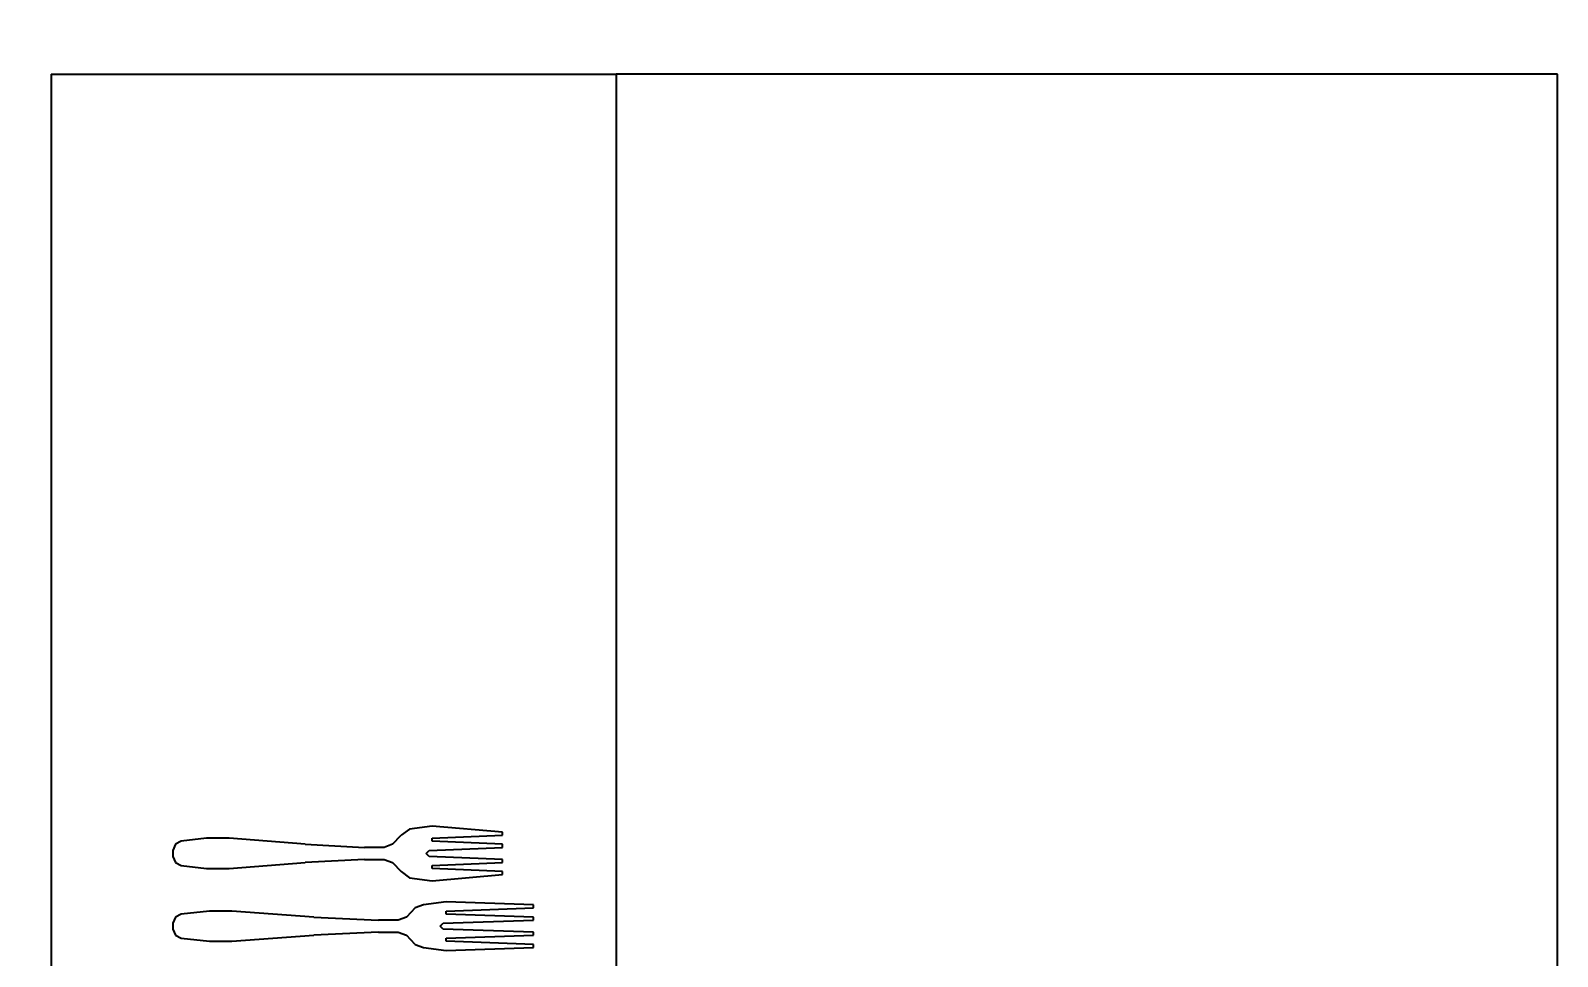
# Model space of a CAD drawing. Header units: metres. Extents: x 244.4 to 340.3, y -4.1 to 64.3.
# Drawn here: x 312.112 to 312.989, y 48.635 to 49.167 of the extents above; entities that cross this region are included whole.
import ezdxf

# ---------------------------------------------------------------- set-up
doc = ezdxf.new("R2010")
doc.units = ezdxf.units.M
doc.layers.get('Defpoints').update_dxf_attribs({"lineweight": 0})
doc.layers.add('Edges', color=7, linetype='Continuous')
doc.styles.add('TEXTS', font='swissl.ttf')
doc.dimstyles.new('Copy of DIMTEXT', dxfattribs={"dimscale": 0.3, "dimtxt": 0.22, "dimasz": 0.18, "dimexe": 0.05, "dimexo": 0.05, "dimgap": 0.05, "dimtad": 0, "dimzin": 1, "dimdsep": 46, "dimtxsty": 'TEXTS', "dimblk": 'ARCHTICK', "dimcen": 0.1, "dimclrd": 256, "dimclre": 6, "dimclrt": 7, "dimadec": 0, "dimazin": 0, "dimtfac": 0.15, "dimtix": 1, "dimtofl": 0, "dimtmove": 1, "dimatfit": 3, "dimldrblk": 'OPEN', "dimfxl": 0, "dimtolj": 1, "dimtzin": 0, "dimarcsym": 0})

# ---------------------------------------------------------------- blocks, each defined once
blk = doc.blocks.new('turjd+')
at = {"layer": 'Edges'}
for p, q in [((557.145, 172.12), (512.541, 172.12)), ((512.541, 172.12), (512.541, 153.413)), ((512.541, 153.413), (535.711, 153.413)), ((512.541, 142.184), (512.541, 153.413)), ((529.046, 151.772), (528.985, 150.035)), ((529.106, 151.772), (529.046, 151.772)), ((529.166, 150.035), (529.106, 151.772)), ((529.287, 151.772), (529.226, 150.035)), ((529.347, 151.772), (529.287, 151.772)), ((529.407, 149.979), (529.347, 151.772)), ((529.588, 151.772), (529.527, 149.979)), ((529.648, 151.772), (529.588, 151.772)), ((529.708, 150.035), (529.648, 151.772)), ((529.829, 151.772), (529.768, 150.035)), ((529.889, 151.772), (529.829, 151.772)), ((529.949, 150.035), (529.889, 151.772)), ((527.6, 151.156), (527.48, 149.755)), ((527.66, 151.156), (527.6, 151.156)), ((527.721, 149.755), (527.66, 151.156)), ((527.841, 151.156), (527.781, 149.755)), ((527.901, 151.156), (527.841, 151.156)), ((527.962, 149.699), (527.901, 151.156)), ((528.142, 151.156), (528.082, 149.699)), ((528.202, 151.156), (528.142, 151.156)), ((528.263, 149.755), (528.202, 151.156)), ((528.383, 151.156), (528.323, 149.755)), ((528.443, 151.156), (528.383, 151.156)), ((528.564, 149.755), (528.443, 151.156)), ((528.985, 150.035), (529.046, 149.587)), ((529.226, 150.035), (529.166, 150.035)), ((529.467, 149.919), (529.407, 149.979)), ((529.527, 149.979), (529.467, 149.919)), ((529.768, 150.035), (529.708, 150.035)), ((529.889, 149.587), (529.949, 150.035)), ((527.48, 149.755), (527.54, 149.307)), ((527.781, 149.755), (527.721, 149.755)), ((528.022, 149.639), (527.962, 149.699)), ((528.082, 149.699), (528.022, 149.639)), ((528.323, 149.755), (528.263, 149.755)), ((528.504, 149.307), (528.564, 149.755)), ((527.54, 149.307), (527.66, 149.139)), ((528.383, 149.139), (528.504, 149.307)), ((529.046, 149.587), (529.106, 149.419)), ((529.106, 149.419), (529.287, 149.251)), ((529.829, 149.419), (529.648, 149.251)), ((529.829, 149.419), (529.889, 149.587)), ((527.841, 148.971), (527.66, 149.139)), ((528.202, 148.971), (528.383, 149.139)), ((529.287, 149.251), (529.347, 149.083)), ((529.347, 149.083), (529.347, 148.691)), ((529.588, 149.083), (529.648, 149.251)), ((529.588, 148.691), (529.588, 149.083)), ((527.841, 148.971), (527.901, 148.803)), ((527.901, 148.803), (527.901, 148.411)), ((528.142, 148.803), (528.202, 148.971)), ((528.142, 148.411), (528.142, 148.803)), ((529.287, 147.403), (529.347, 148.691)), ((529.588, 148.691), (529.648, 147.403)), ((527.841, 147.235), (527.901, 148.411)), ((528.142, 148.411), (528.202, 147.235)), ((527.841, 147.235), (527.721, 145.722)), ((528.323, 145.722), (528.202, 147.235)), ((529.287, 147.403), (529.166, 145.778)), ((529.768, 145.778), (529.648, 147.403)), ((527.721, 145.722), (527.721, 145.274)), ((528.323, 145.274), (528.323, 145.722)), ((529.166, 145.778), (529.166, 145.33)), ((529.768, 145.33), (529.768, 145.778)), ((527.721, 145.274), (527.781, 144.77)), ((528.263, 144.77), (528.323, 145.274)), ((529.166, 145.33), (529.226, 144.77)), ((529.708, 144.77), (529.768, 145.33)), ((527.781, 144.77), (527.841, 144.658)), ((528.202, 144.658), (528.263, 144.77)), ((529.226, 144.77), (529.287, 144.658)), ((529.648, 144.658), (529.708, 144.77)), ((527.841, 144.658), (527.962, 144.602)), ((527.962, 144.602), (528.082, 144.602)), ((528.082, 144.602), (528.202, 144.658)), ((529.287, 144.658), (529.407, 144.602)), ((529.407, 144.602), (529.527, 144.602)), ((529.527, 144.602), (529.648, 144.658)), ((512.541, 142.184), (619.503, 142.184))]:
    blk.add_line(p, q, dxfattribs=at)
blk = doc.blocks.new('_ArchTick')
at = {"color": 0, "linetype": 'ByBlock', "const_width": 0.15}
blk.add_lwpolyline([(-0.5, -0.5), (0.5, 0.5)], dxfattribs=at)
blk = doc.blocks.new('*D126')
at = {"layer": 'Defpoints', "color": 0, "transparency": 16777216}
for p in [(312.83095, 50.1423), (311.44764, 44.14953), (312.83095, 44.14953)]:
    blk.add_point(p, dxfattribs=at)
at = {"layer": 'Edges', "color": 6, "lineweight": -2, "transparency": 16777216}
for p, q in [((311.98764, 50.1423), (311.41764, 50.1423)), ((311.98764, 44.14953), (311.41764, 44.14953))]:
    blk.add_line(p, q, dxfattribs=at)
at = {"layer": 'Edges', "lineweight": -2, "transparency": 16777216}
for p, q in [((311.44764, 50.1423), (311.44764, 47.50215)), ((311.44764, 44.14953), (311.44764, 46.78968))]:
    blk.add_line(p, q, dxfattribs=at)
at = {"layer": 'Edges', "lineweight": -2, "transparency": 16777216, "xscale": 0.108, "yscale": 0.108, "zscale": 0.108}
for p, rotation in [((311.44764, 50.1423), 90), ((311.44764, 44.14953), 270)]:
    blk.add_blockref('_ArchTick', p, dxfattribs=dict(at, rotation=rotation))
at = {"layer": 'Edges', "color": 7, "transparency": 16777216, "char_height": 0.132, "attachment_point": 5, "rotation": 90, "style": 'TEXTS', "bg_fill": 3, "box_fill_scale": 1.1, "bg_fill_color": 256, "bg_fill_true_color": 13158600, "bg_fill_transparency": 0}
for s, insert in [('\\A1;[19\'-8" ft]', (311.56259, 47.14591)), ('\\A1;5.99 m', (311.3498, 47.14591))]:
    blk.add_mtext(s, dxfattribs=dict(at, insert=insert))
blk = doc.blocks.new('_Open')
at = {"color": 0, "linetype": 'ByBlock', "lineweight": -2}
for p, q in [((-1, 0.1667), (0, 0)), ((-1, -0.1667), (0, 0)), ((0, 0), (-1, 0))]:
    blk.add_line(p, q, dxfattribs=at)

msp = doc.modelspace()

# ---------------------------------------------------------------- block references
at = {"xscale": 0.02891786500191834, "yscale": 0.02891786500191834, "zscale": 0.02891786500191834, "rotation": 270}
msp.add_blockref('turjd+', (308.0117, 63.9639), dxfattribs=at)

# ---------------------------------------------------------------- next in the draw order: dimensions: what is measured, and where the dimension line sits
at = {"layer": 'Edges'}
dim = msp.add_linear_dim(base=(311.44764, 44.14953), p1=(312.83095, 50.1423), p2=(312.83095, 44.14953), angle=90, dimstyle='Copy of DIMTEXT', override={"dimscale": 0.6, "dimpost": ' m\\X', "dimfxl": 0.9, "dimfxlon": 1, "dimtfill": 1}, dxfattribs=at)
dim.commit()
dim.dimension.update_dxf_attribs({"geometry": '*D126', "text_midpoint": (311.44764, 47.14591)})

doc.saveas('drawing.dxf')
